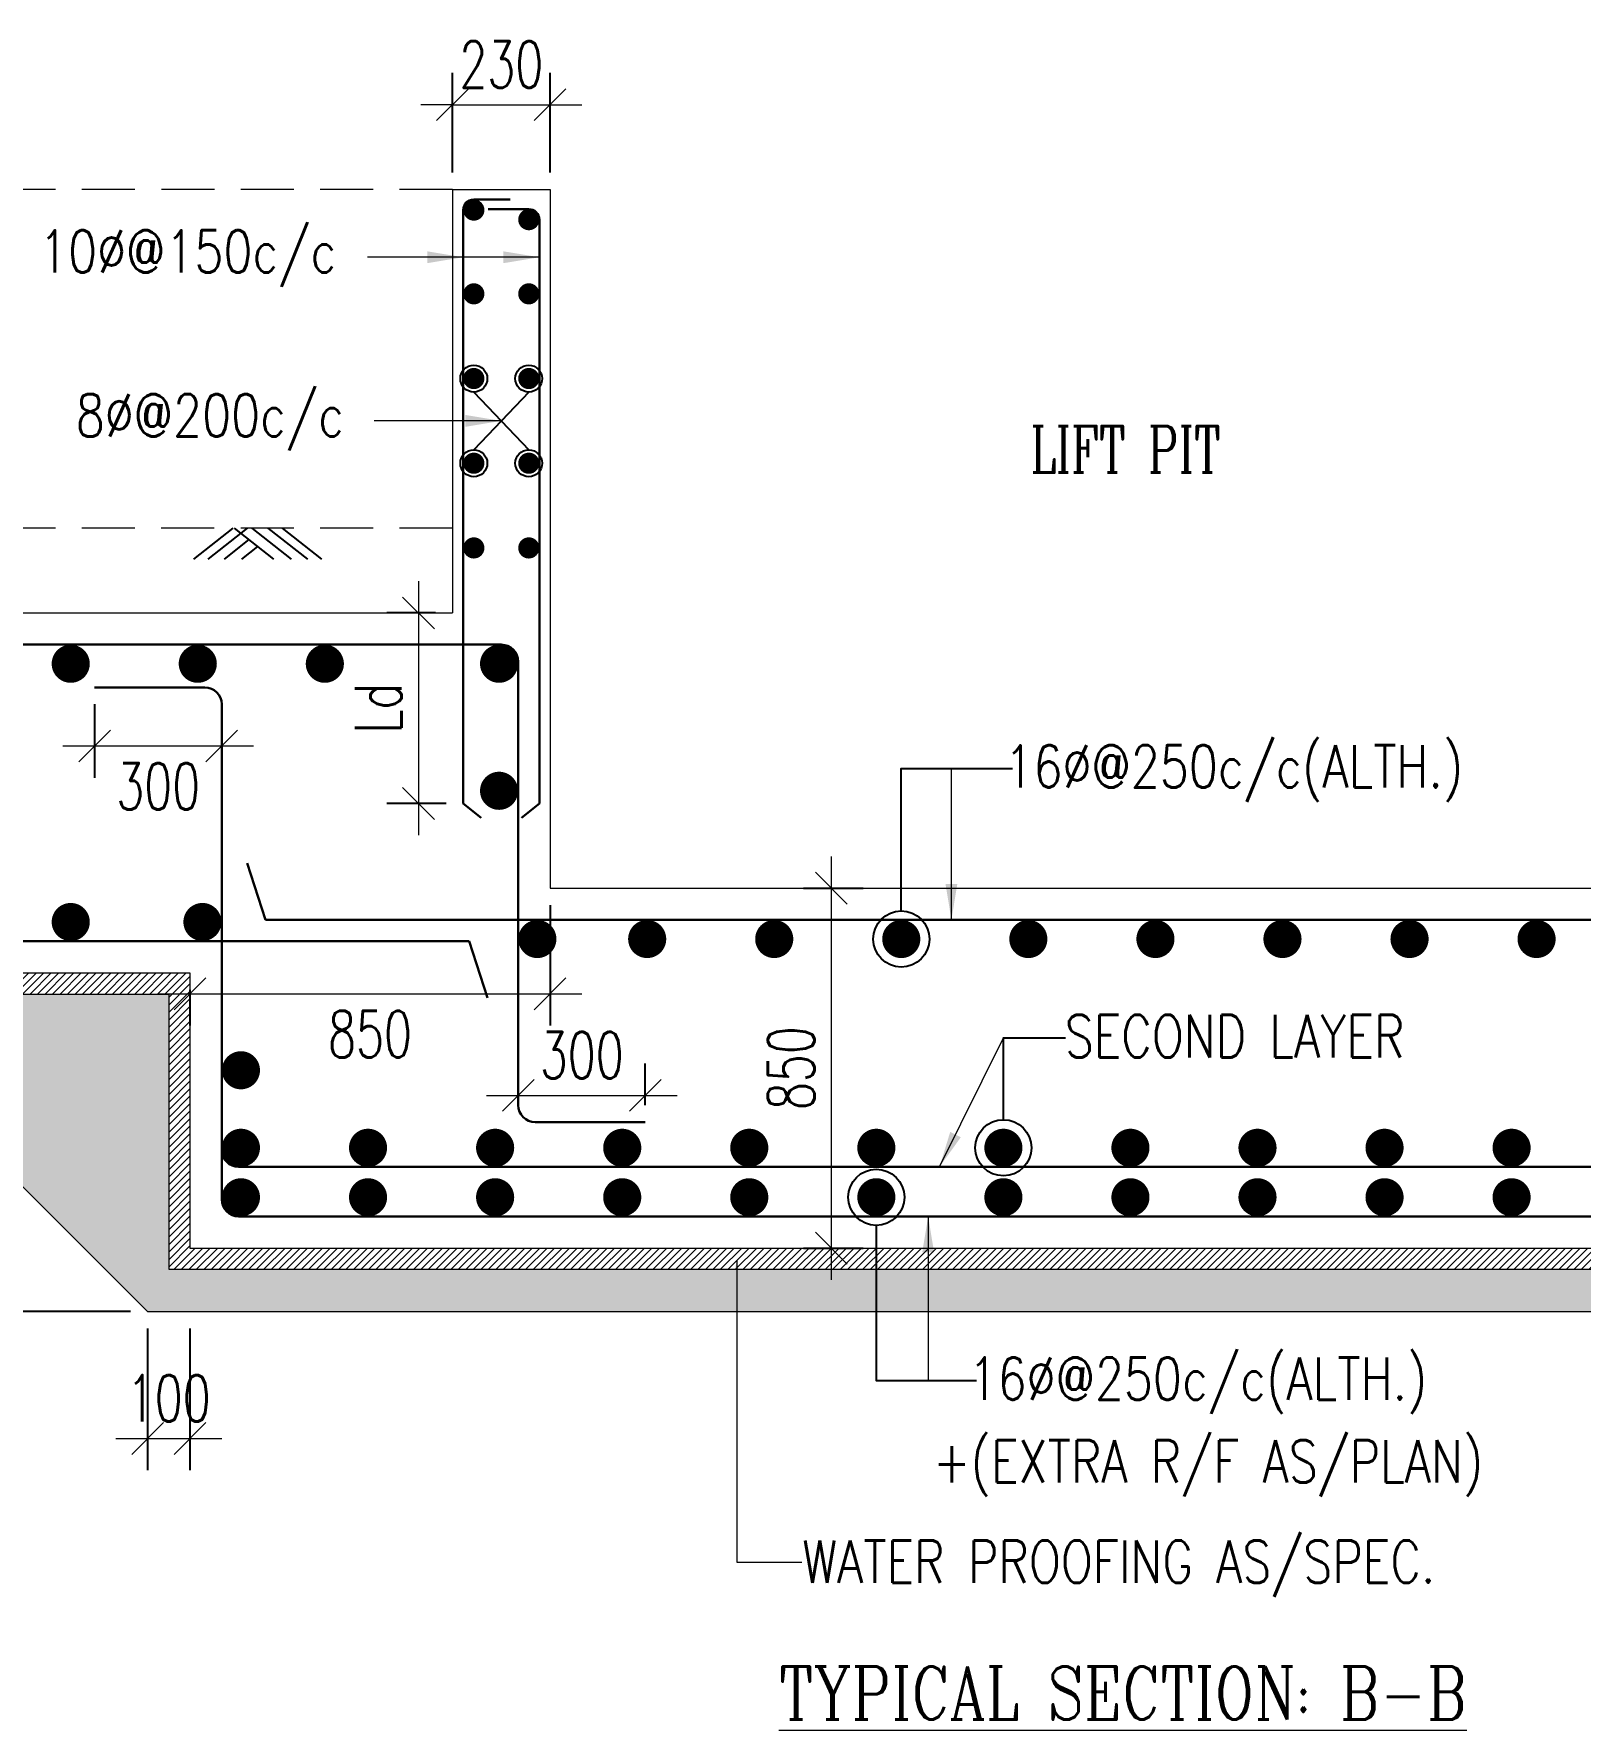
# Model space of a CAD drawing. Header units: millimetres. Extents: x 1123469 to 1883119, y -126924 to 196924.
# Drawn here: x 1375089 to 1378739, y 105421 to 109426 of the extents above; entities that cross this region are included whole.
import ezdxf

# ---------------------------------------------------------------- set-up
doc = ezdxf.new("R2010")
doc.units = ezdxf.units.MM
doc.header["$LTSCALE"] = 500
doc.header["$MEASUREMENT"] = 0
doc.header["$PDMODE"] = 34
doc.linetypes.add('HIDDEN', pattern=[0.375, 0.25, -0.125])
doc.layers.get('Defpoints').update_dxf_attribs({"lineweight": 0})
for name, color, linetype, lineweight in [('dim-M', 1, 'Continuous', 15), ('LINE', 7, 'Continuous', 13), ('Omx-Hatch', 252, 'Continuous', 5), ('Omx-P.C.C.', 252, 'Continuous', 5), ('ST REINF.', 4, 'Continuous', 30), ('T1', 1, 'Continuous', 15), ('TEXT', 7, 'Continuous', 13), ('TEXT2', 3, 'Continuous', 15)]:
    doc.layers.add(name, color=color, linetype=linetype, lineweight=lineweight)
for name, color, linetype in [('PILE', 1, 'Continuous'), ('reinf.', 4, 'Continuous'), ('sec', 31, 'Continuous')]:
    doc.layers.add(name, color=color, linetype=linetype)
doc.styles.add('2MM', font='romans.shx', dxfattribs={"width": 0.7})
doc.styles.add('BHTESHT$0$HSCC2', font='romanc.shx')
doc.styles.add('haider', font='romans.shx')
doc.styles.add('mh', font='romant.shx')
doc.dimstyles.new('HAIDER', dxfattribs={"dimtxt": 250, "dimasz": 200, "dimexe": 150, "dimexo": 150, "dimgap": 70, "dimtad": 1, "dimdec": 0, "dimzin": 0, "dimdsep": 46, "dimtxsty": 'mh', "dimblk": 'OBLIQUE', "dimcen": 100, "dimdle": 180, "dimclrd": 1, "dimclre": 1, "dimclrt": 3, "dimadec": 0, "dimazin": 0, "dimtfac": 1, "dimtdec": 0, "dimtix": 1, "dimtofl": 0, "dimtmove": 2, "dimatfit": 3, "dimfxl": 100, "dimtolj": 1, "dimtzin": 0, "dimlwd": -1, "dimarcsym": 1})
doc.dimstyles.new('RAJESH', dxfattribs={"dimtxt": 200, "dimasz": 180, "dimexe": 100, "dimexo": 250, "dimgap": 50, "dimtad": 2, "dimdec": 0, "dimzin": 1, "dimdsep": 46, "dimtxsty": '2MM', "dimblk": 'OBLIQUE', "dimcen": 0, "dimdle": 100, "dimclrd": 1, "dimclre": 1, "dimclrt": 3, "dimadec": 0, "dimazin": 0, "dimtfac": 1, "dimtdec": 0, "dimtix": 1, "dimtmove": 2, "dimatfit": 3, "dimfxl": 1, "dimtolj": 1, "dimlwd": -1, "dimarcsym": 0})

# ---------------------------------------------------------------- blocks, each defined once
blk = doc.blocks.new('_Oblique')
at = {"color": 0, "linetype": 'ByBlock', "lineweight": -2}
blk.add_line((-0.5, -0.5), (0.5, 0.5), dxfattribs=at)
blk = doc.blocks.new('*D558')
at = {"layer": 'Defpoints', "color": 0, "ltscale": 100, "transparency": 16777216}
for p in [(1376866, 107408.6), (1376971.6, 107408.6), (1376866, 106558.6)]:
    blk.add_point(p, dxfattribs=at)
at = {"layer": 'dim-M', "color": 1, "ltscale": 100, "transparency": 16777216}
blk.add_line((1376971.6, 106483.6), (1376971.6, 107483.6), dxfattribs=at)
at = {"layer": 'dim-M', "color": 1, "lineweight": -2, "ltscale": 100, "transparency": 16777216}
for p, q in [((1376906, 107408.6), (1377046.6, 107408.6)), ((1376906, 106558.6), (1377046.6, 106558.6))]:
    blk.add_line(p, q, dxfattribs=at)
at = {"layer": 'dim-M', "color": 1, "ltscale": 100, "transparency": 16777216, "xscale": 75, "yscale": 75, "zscale": 75}
for p, rotation in [((1376971.6, 107408.6), 90), ((1376971.6, 106558.6), 270)]:
    blk.add_blockref('_Oblique', p, dxfattribs=dict(at, rotation=rotation))
at = {"layer": 'dim-M', "color": 3, "ltscale": 100, "transparency": 16777216, "insert": (1376876.6, 106983.6), "char_height": 110, "attachment_point": 5, "rotation": 90, "style": '2MM'}
blk.add_mtext('\\A1;850', dxfattribs=at)
blk = doc.blocks.new('*D568')
at = {"layer": 'Defpoints', "color": 0, "ltscale": 100, "transparency": 16777216}
for p in [(1376307.2, 109258.6), (1376076.9, 109058.6), (1376307.2, 109058.6)]:
    blk.add_point(p, dxfattribs=at)
at = {"layer": 'dim-M', "color": 1, "lineweight": -2, "ltscale": 100, "transparency": 16777216}
for p, q in [((1376076.9, 109098.6), (1376076.9, 109333.6)), ((1376307.2, 109098.6), (1376307.2, 109333.6))]:
    blk.add_line(p, q, dxfattribs=at)
at = {"layer": 'dim-M', "color": 1, "ltscale": 100, "transparency": 16777216}
for p, q in [((1376076.9, 109258.6), (1376001.9, 109258.6)), ((1376076.9, 109258.6), (1376307.2, 109258.6)), ((1376307.2, 109258.6), (1376382.2, 109258.6))]:
    blk.add_line(p, q, dxfattribs=at)
at = {"layer": 'dim-M', "color": 1, "ltscale": 100, "transparency": 16777216, "xscale": 75, "yscale": 75, "zscale": 75}
blk.add_blockref('_Oblique', (1376076.9, 109258.6), dxfattribs=at)
at = {"layer": 'dim-M', "color": 1, "ltscale": 100, "transparency": 16777216, "xscale": 75, "yscale": 75, "zscale": 75, "rotation": 180}
blk.add_blockref('_Oblique', (1376307.2, 109258.6), dxfattribs=at)
at = {"layer": 'dim-M', "color": 3, "ltscale": 100, "transparency": 16777216, "insert": (1376192.1, 109353.6), "char_height": 110, "attachment_point": 5, "style": '2MM'}
blk.add_mtext('\\A1;230', dxfattribs=at)
blk = doc.blocks.new('*D569')
at = {"layer": 'Defpoints', "color": 0, "ltscale": 100, "transparency": 16777216}
for p in [(1376532.2, 106919.3), (1376232.2, 106896.2), (1376532.2, 106856.2)]:
    blk.add_point(p, dxfattribs=at)
at = {"layer": 'dim-M', "color": 1, "lineweight": -2, "ltscale": 100, "transparency": 16777216}
for p, q in [((1376232.2, 106936.2), (1376232.2, 106994.3)), ((1376532.2, 106896.2), (1376532.2, 106994.3))]:
    blk.add_line(p, q, dxfattribs=at)
at = {"layer": 'dim-M', "color": 1, "ltscale": 100, "transparency": 16777216}
blk.add_line((1376157.2, 106919.3), (1376607.2, 106919.3), dxfattribs=at)
at = {"layer": 'dim-M', "color": 1, "ltscale": 100, "transparency": 16777216, "xscale": 75, "yscale": 75, "zscale": 75, "rotation": 180}
blk.add_blockref('_Oblique', (1376232.2, 106919.3), dxfattribs=at)
at = {"layer": 'dim-M', "color": 1, "ltscale": 100, "transparency": 16777216, "xscale": 75, "yscale": 75, "zscale": 75}
blk.add_blockref('_Oblique', (1376532.2, 106919.3), dxfattribs=at)
at = {"layer": 'dim-M', "color": 3, "ltscale": 100, "transparency": 16777216, "insert": (1376382.2, 107014.3), "char_height": 110, "attachment_point": 5, "style": '2MM'}
blk.add_mtext('\\A1;300', dxfattribs=at)
blk = doc.blocks.new('*D559')
at = {"layer": 'Defpoints', "color": 0, "ltscale": 100, "transparency": 16777216}
for p in [(1375232, 107882.7), (1375532, 107842.7), (1375232, 107744.1)]:
    blk.add_point(p, dxfattribs=at)
at = {"layer": 'dim-M', "color": 1, "lineweight": -2, "ltscale": 100, "transparency": 16777216}
for p, q in [((1375232, 107842.7), (1375232, 107669.1)), ((1375532, 107802.7), (1375532, 107669.1))]:
    blk.add_line(p, q, dxfattribs=at)
at = {"layer": 'dim-M', "color": 1, "ltscale": 100, "transparency": 16777216}
blk.add_line((1375607, 107744.1), (1375157, 107744.1), dxfattribs=at)
at = {"layer": 'dim-M', "color": 1, "ltscale": 100, "transparency": 16777216, "xscale": 75, "yscale": 75, "zscale": 75, "rotation": 180}
blk.add_blockref('_Oblique', (1375232, 107744.1), dxfattribs=at)
at = {"layer": 'dim-M', "color": 1, "ltscale": 100, "transparency": 16777216, "xscale": 75, "yscale": 75, "zscale": 75}
blk.add_blockref('_Oblique', (1375532, 107744.1), dxfattribs=at)
at = {"layer": 'dim-M', "color": 3, "ltscale": 100, "transparency": 16777216, "insert": (1375382, 107649.1), "char_height": 110, "attachment_point": 5, "style": '2MM'}
blk.add_mtext('\\A1;300', dxfattribs=at)
blk = doc.blocks.new('*D570')
at = {"layer": 'Defpoints', "color": 0, "ltscale": 100, "transparency": 16777216}
for p in [(1376307.2, 107408.6), (1375457, 107208.6), (1376307.2, 107159)]:
    blk.add_point(p, dxfattribs=at)
at = {"layer": 'dim-M', "color": 1, "lineweight": -2, "ltscale": 100, "transparency": 16777216}
for p, q in [((1376307.2, 107368.6), (1376307.2, 107084)), ((1375457, 107168.6), (1375457, 107084))]:
    blk.add_line(p, q, dxfattribs=at)
at = {"layer": 'dim-M', "color": 1, "ltscale": 100, "transparency": 16777216}
blk.add_line((1375382, 107159), (1376382.2, 107159), dxfattribs=at)
at = {"layer": 'dim-M', "color": 1, "ltscale": 100, "transparency": 16777216, "xscale": 75, "yscale": 75, "zscale": 75, "rotation": 180}
blk.add_blockref('_Oblique', (1375457, 107159), dxfattribs=at)
at = {"layer": 'dim-M', "color": 1, "ltscale": 100, "transparency": 16777216, "xscale": 75, "yscale": 75, "zscale": 75}
blk.add_blockref('_Oblique', (1376307.2, 107159), dxfattribs=at)
at = {"layer": 'dim-M', "color": 3, "ltscale": 100, "transparency": 16777216, "insert": (1375882.1, 107064), "char_height": 110, "attachment_point": 5, "style": '2MM'}
blk.add_mtext('\\A1;850', dxfattribs=at)
blk = doc.blocks.new('*D571')
at = {"layer": 'Defpoints', "color": 0, "ltscale": 100, "transparency": 16777216}
for p in [(1376076.9, 108058.6, 0), (1375996.6, 107608.6), (1376102.2, 107608.6)]:
    blk.add_point(p, dxfattribs=at)
at = {"layer": 'dim-M', "color": 1, "ltscale": 100, "transparency": 16777216}
blk.add_line((1375996.6, 108133.6), (1375996.6, 107533.6), dxfattribs=at)
at = {"layer": 'dim-M', "color": 1, "lineweight": -2, "ltscale": 100, "transparency": 16777216}
for p, q in [((1376036.9, 108058.6), (1375921.6, 108058.6)), ((1376062.2, 107608.6), (1375921.6, 107608.6))]:
    blk.add_line(p, q, dxfattribs=at)
at = {"layer": 'dim-M', "color": 1, "ltscale": 100, "transparency": 16777216, "xscale": 75, "yscale": 75, "zscale": 75}
for p, rotation in [((1375996.6, 108058.6), 90), ((1375996.6, 107608.6), 270)]:
    blk.add_blockref('_Oblique', p, dxfattribs=dict(at, rotation=rotation))
at = {"layer": 'dim-M', "color": 3, "ltscale": 100, "transparency": 16777216, "insert": (1375901.6, 107833.6), "char_height": 110, "attachment_point": 5, "rotation": 90, "style": '2MM'}
blk.add_mtext('\\A1;Ld', dxfattribs=at)
blk = doc.blocks.new('*D572')
at = {"layer": 'Defpoints', "color": 0, "ltscale": 100, "transparency": 16777216}
for p in [(1374707, 107058.6), (1374950.3, 106643.4), (1375357, 106408.6), (1375357, 106408.6), (1380242.4, 106408.6)]:
    blk.add_point(p, dxfattribs=at)
at = {"layer": 'dim-M', "color": 1, "lineweight": -2, "ltscale": 100, "transparency": 16777216}
blk.add_line((1375317, 106408.6), (1374812.4, 106408.6), dxfattribs=at)
at = {"layer": 'dim-M', "color": 1, "ltscale": 100, "transparency": 16777216}
blk.add_arc((1375357, 106408.6), 469.5, 135, 180, dxfattribs=at)
at = {"layer": 'dim-M', "color": 1, "ltscale": 100, "transparency": 16777216, "xscale": 75, "yscale": 75, "zscale": 75}
for p, rotation in [((1375025, 106740.6), 45.00000000002981), ((1374887.4, 106408.6), 269.9999999999921)]:
    blk.add_blockref('_Oblique', p, dxfattribs=dict(at, rotation=rotation))
at = {"layer": 'dim-M', "color": 3, "ltscale": 100, "transparency": 16777216, "insert": (1374835.4, 106624.6), "char_height": 110, "attachment_point": 5, "rotation": 67.5, "style": '2MM'}
blk.add_mtext('\\A1;45°', dxfattribs=at)
blk = doc.blocks.new('*D706')
at = {"layer": 'Defpoints', "color": 0, "ltscale": 100, "transparency": 16777216}
for p in [(1375357, 106408.6), (1375457, 106408.6), (1375457, 106109)]:
    blk.add_point(p, dxfattribs=at)
at = {"layer": 'dim-M', "color": 1, "lineweight": -2, "ltscale": 100, "transparency": 16777216}
for p, q in [((1375357, 106368.6), (1375357, 106034)), ((1375457, 106368.6), (1375457, 106034))]:
    blk.add_line(p, q, dxfattribs=at)
at = {"layer": 'dim-M', "color": 1, "ltscale": 100, "transparency": 16777216}
blk.add_line((1375282, 106109), (1375532, 106109), dxfattribs=at)
at = {"layer": 'dim-M', "color": 1, "ltscale": 100, "transparency": 16777216, "xscale": 75, "yscale": 75, "zscale": 75, "rotation": 180}
blk.add_blockref('_Oblique', (1375357, 106109), dxfattribs=at)
at = {"layer": 'dim-M', "color": 1, "ltscale": 100, "transparency": 16777216, "xscale": 75, "yscale": 75, "zscale": 75}
blk.add_blockref('_Oblique', (1375457, 106109), dxfattribs=at)
at = {"layer": 'dim-M', "color": 3, "ltscale": 100, "transparency": 16777216, "insert": (1375407, 106204), "char_height": 110, "attachment_point": 5, "style": '2MM'}
blk.add_mtext('\\A1;100', dxfattribs=at)
blk = doc.blocks.new('GGGHGGG')
at = {"layer": 'PILE', "color": 6}
for p, q in [((5273977.4, 4334437.5), (5273884.4, 4334364.7)), ((5274011, 4334437.5), (5273917.9, 4334364.7)), ((5274049.4, 4334437.5), (5273956.3, 4334364.7)), ((5274090.6, 4334437.5), (5273997.6, 4334364.7)), ((5274060.1, 4334437.5), (5274153.2, 4334364.7)), ((5274093.7, 4334437.5), (5274186.7, 4334364.7)), ((5274056.2, 4334410.6), (5274114.8, 4334364.7)), ((5274035.5, 4334394.4), (5274073.5, 4334364.7))]:
    blk.add_line(p, q, dxfattribs=at)

msp = doc.modelspace()

# ---------------------------------------------------------------- hatches: boundary and pattern name
at = {"layer": 'Omx-Hatch'}
h = msp.add_hatch(dxfattribs=at)
h.set_pattern_fill('ANSI31', color=256, scale=100, style=0)
h.set_pattern_definition([(45, (-14406.481, 3210.266), (-8.83883476, 8.83883476), [])])
h.paths.add_polyline_path([(1377077.6, 106558.6), (1377077.6, 106508.6), (1380192.4, 106508.6), (1380192.4, 107158.6), (1381835.6, 107158.6), (1381835.6, 107208.6), (1380142.4, 107208.6), (1380142.4, 106558.6)])
h.paths.add_polyline_path([(1377077.6, 106508.6), (1377077.6, 106558.6), (1375457, 106558.6), (1375457, 107208.6), (1373763.8, 107208.6), (1373763.8, 107158.6), (1375407, 107158.6), (1375407, 106508.6)])
at = {"layer": 'Omx-P.C.C.', "linetype": 'Continuous', "lineweight": -2}
h = msp.add_hatch(dxfattribs=at)
h.set_pattern_fill('AR-CONC', color=1, scale=20, style=0)
h.set_pattern_definition([(50, (-14406.48, 3210.27), (143.452037, -12.550427), [15, -165]), (355, (-14406.48, 3210.27), (-27.750267, 150.438427), [12, -132]), (100.451444, (-14394.53, 3209.22), (115.70177, 137.887998), [12.748038, -140.228422]), (46.1842, (-14406.48, 3250.27), (213.448266, -33.103856), [22.5, -247.5]), (96.635635, (-14388.7, 3247.5), (186.93239, 194.82372), [19.12207, -210.342752]), (351.184164, (-14406.48, 3250.27), (186.93239, 194.82372), [18, -198]), (21, (-14386.48, 3240.27), (119.38141, -80.523778), [15, -165]), (326, (-14386.48, 3240.27), (48.663066, 145.030009), [12, -132]), (71.451445, (-14376.53, 3233.56), (168.044475, 64.50623), [12.748038, -140.228422]), (37.5, (-14406.48, 3210.266), (2.431971, 66.5787708), [0, -130.4, 0, -134, 0, -132.5]), (7.5, (-14406.48, 3210.266), (52.6139075, 78.8823424), [0, -76.4, 0, -127.4, 0, -50.5]), (327.5, (-14451.08, 3210.266), (106.7644872, -4.5109743), [0, -50, 0, -156, 0, -207]), (317.5, (-14471.08, 3210.27), (116.637234, 20.0209965), [0, -65, 0, -103.6, 0, -147])])
h.paths.add_polyline_path([(1375357, 106408.6), (1377077.6, 106408.6), (1377077.6, 106508.6), (1375407, 106508.6), (1375407, 107158.6), (1373763.8, 107158.6), (1373763.8, 107058.6), (1374707, 107058.6)])
h.paths.add_polyline_path([(1380192.4, 106508.6), (1377077.6, 106508.6), (1377077.6, 106408.6), (1380242.4, 106408.6), (1380892.4, 107058.6), (1381835.6, 107058.6), (1381835.6, 107158.6), (1380192.4, 107158.6)])

# ---------------------------------------------------------------- linework, layer by layer
at = {"layer": 'LINE', "color": 6, "linetype": 'Continuous', "lineweight": -2}
for p, q in [((1376257.1, 108580.2, 0), (1376127.3, 108443.8, 0)), ((1376127.3, 108580.2, 0), (1376257.1, 108443.8, 0))]:
    msp.add_line(p, q, dxfattribs=at)
at = {"layer": 'LINE', "color": 1, "linetype": 'Continuous', "lineweight": -2}
for points in [[(1377136.7, 107354.8), (1377136.7, 107691.2), (1377398.9, 107691.2)], [(1377377.6, 106861.8), (1377377.6, 107055.5), (1377524, 107055.5)], [(1377077.6, 106612.4), (1377077.6, 106245.8), (1377314, 106245.8)]]:
    msp.add_lwpolyline(points, dxfattribs=at)
at = {"layer": 'LINE', "color": 6, "linetype": 'Continuous', "lineweight": -2}
for centre in [(1376127.3, 108612, 0), (1376257.1, 108612, 0), (1376127.3, 108412, 0), (1376257.1, 108412, 0)]:
    msp.add_circle(centre, 31.8, dxfattribs=at)
at = {"layer": 'LINE', "color": 1, "linetype": 'Continuous', "lineweight": -2}
for centre in [(1377136.7, 107288.5), (1377377.6, 106795.5), (1377077.6, 106678.7)]:
    msp.add_circle(centre, 66.3, dxfattribs=at)
at = {"layer": 'reinf.', "color": 1, "ltscale": 10, "const_width": 25, "elevation": 0}
for points in [[(1376114.8, 109009.8, 1), (1376139.8, 109009.8, 1)], [(1376269.6, 108987.2, -1), (1376244.6, 108987.2, -1)], [(1376114.8, 108812, 1), (1376139.8, 108812, 1)], [(1376269.6, 108812, -1), (1376244.6, 108812, -1)], [(1376114.8, 108612, 1), (1376139.8, 108612, 1)], [(1376269.6, 108612, -1), (1376244.6, 108612, -1)], [(1376114.8, 108412, 1), (1376139.8, 108412, 1)], [(1376269.6, 108412, -1), (1376244.6, 108412, -1)], [(1376114.8, 108212, 1), (1376139.8, 108212, 1)], [(1376269.6, 108212, -1), (1376244.6, 108212, -1)]]:
    msp.add_lwpolyline(points, format="xyb", close=True, dxfattribs=at)
at = {"layer": 'sec', "color": 6, "linetype": 'HIDDEN', "lineweight": 5}
for p, q in [((1376077.1, 109058.6), (1373414.7, 109058.6)), ((1376076.9, 108258.6), (1373382.1, 108258.6))]:
    msp.add_line(p, q, dxfattribs=at)
at = {"layer": 'sec', "color": 3, "linetype": 'ByBlock', "lineweight": 5}
for p, q in [((1376076.9, 109058.6), (1376076.9, 108058.6)), ((1376076.9, 109058.6), (1376307.2, 109058.6)), ((1376307.2, 109058.6), (1376307.2, 107408.6)), ((1373763.8, 108058.6, 0), (1376076.9, 108058.6, 0)), ((1376307.2, 107408.6), (1379292.2, 107408.6)), ((1373763.8, 107208.6), (1375457, 107208.6)), ((1375457, 107208.6), (1375457, 106558.6)), ((1373763.8, 107158.6), (1375407, 107158.6)), ((1375407, 107158.6), (1375407, 106508.6)), ((1375357, 106408.6), (1374707, 107058.6)), ((1375457, 106558.6), (1380142.4, 106558.6)), ((1375407, 106508.6), (1380192.4, 106508.6)), ((1375357, 106408.6), (1380242.4, 106408.6))]:
    msp.add_line(p, q, dxfattribs=at)
at = {"layer": 'ST REINF.', "color": 1}
for p, q in [((1376127.2, 109034.7), (1376213.1, 109034.7)), ((1376161.5, 109012), (1376257.2, 109012)), ((1376102.2, 107608.6), (1376144.8, 107574.9)), ((1376282.2, 107608.6), (1376239.6, 107574.9))]:
    msp.add_line(p, q, dxfattribs=at)
at = {"layer": 'ST REINF.', "color": 1, "extrusion": (-1.36337e-06, -3.53768e-07, 1)}
msp.add_line((1376102.2, 109009.7), (1376102.2, 107608.6), dxfattribs=at)
at = {"layer": 'ST REINF.', "color": 1, "extrusion": (1.36337e-06, -3.53768e-07, 1)}
msp.add_line((1376282.2, 108987), (1376282.2, 107608.6), dxfattribs=at)
at = {"layer": 'ST REINF.'}
for p, q in [((1373763.8, 107983.6), (1376192.2, 107983.6)), ((1376232.2, 107943.6), (1376232.2, 106896.2)), ((1375232, 107882.7), (1375492, 107882.7)), ((1375532, 107842.7), (1375532, 106673.5)), ((1375635.7, 107333.6), (1375592.2, 107467.5)), ((1375635.7, 107333.6), (1379963.7, 107333.6)), ((1373763.8, 107283.6), (1376116.1, 107283.6)), ((1376116.1, 107283.6), (1376159.7, 107149.7)), ((1376272.2, 106856.2), (1376532.2, 106856.2)), ((1375572, 106750.4), (1380027.4, 106750.4)), ((1375572, 106633.6), (1380027.4, 106633.6))]:
    msp.add_line(p, q, dxfattribs=at)
at = {"layer": 'ST REINF.', "const_width": 45}
for points in [[(1375153, 107938.5, 1), (1375198, 107938.5, 1)], [(1375453, 107938.5, 1), (1375498, 107938.5, 1)], [(1375753, 107938.5, 1), (1375798, 107938.5, 1)], [(1376164.4, 107938.5, 1), (1376209.4, 107938.5, 1)], [(1376164.4, 107638.5, 1), (1376209.4, 107638.5, 1)], [(1375153, 107328.7, -1), (1375198, 107328.7, -1)], [(1375464, 107328.7, -1), (1375509, 107328.7, -1)], [(1376254.8, 107288.5, 1), (1376299.8, 107288.5, 1)], [(1376514.1, 107288.5, 1), (1376559.1, 107288.5, 1)], [(1376814.1, 107288.5, 1), (1376859.1, 107288.5, 1)], [(1377114.1, 107288.5, 1), (1377159.1, 107288.5, 1)], [(1377414.1, 107288.5, 1), (1377459.1, 107288.5, 1)], [(1377714.2, 107288.5, 1), (1377759.2, 107288.5, 1)], [(1378014.2, 107288.5, 1), (1378059.2, 107288.5, 1)], [(1378314.2, 107288.5, 1), (1378359.2, 107288.5, 1)], [(1378614.2, 107288.5, 1), (1378659.2, 107288.5, 1)], [(1375554.9, 106978.6, -1), (1375599.9, 106978.6, -1)], [(1375554.9, 106795.5, -1), (1375599.9, 106795.5, -1)], [(1375855, 106795.5, -1), (1375900, 106795.5, -1)], [(1376155.1, 106795.5, -1), (1376200.1, 106795.5, -1)], [(1376455.2, 106795.5, -1), (1376500.2, 106795.5, -1)], [(1376755.2, 106795.5, -1), (1376800.2, 106795.5, -1)], [(1377055.2, 106795.5, -1), (1377100.2, 106795.5, -1)], [(1377355.2, 106795.5, -1), (1377400.2, 106795.5, -1)], [(1377655.2, 106795.5, -1), (1377700.2, 106795.5, -1)], [(1377955.2, 106795.5, -1), (1378000.2, 106795.5, -1)], [(1378255.2, 106795.5, -1), (1378300.2, 106795.5, -1)], [(1378555.2, 106795.5, -1), (1378600.2, 106795.5, -1)], [(1375554.9, 106678.6, -1), (1375599.9, 106678.6, -1)], [(1375855, 106678.6, -1), (1375900, 106678.6, -1)], [(1376155.1, 106678.7, -1), (1376200.1, 106678.7, -1)], [(1376455.2, 106678.7, -1), (1376500.2, 106678.7, -1)], [(1376755.2, 106678.7, -1), (1376800.2, 106678.7, -1)], [(1377055.2, 106678.7, -1), (1377100.2, 106678.7, -1)], [(1377355.2, 106678.7, -1), (1377400.2, 106678.7, -1)], [(1377655.2, 106678.7, -1), (1377700.2, 106678.7, -1)], [(1377955.2, 106678.7, -1), (1378000.2, 106678.7, -1)], [(1378255.2, 106678.7, -1), (1378300.2, 106678.7, -1)], [(1378555.2, 106678.7, -1), (1378600.2, 106678.7, -1)]]:
    msp.add_lwpolyline(points, format="xyb", close=True, dxfattribs=at)
at = {"layer": 'ST REINF.', "color": 1}
for centre, start, end in [((1376127.2, 109009.7), 90, 180), ((1376257.2, 108987), 0, 90)]:
    msp.add_arc(centre, 25, start, end, dxfattribs=at)
at = {"layer": 'ST REINF.'}
for centre, start, end in [((1376192.2, 107943.6), 0, 90), ((1375492, 107842.7), 0, 90), ((1376272.2, 106896.2), 180, 270), ((1375572, 106790.4), 180, 270), ((1375572, 106673.6), 180, 270)]:
    msp.add_arc(centre, 40, start, end, dxfattribs=at)

# ---------------------------------------------------------------- block references
at = {"layer": 'PILE', "xscale": -1}
msp.add_blockref('GGGHGGG', (6649652.2, -4226179), dxfattribs=at)

# ---------------------------------------------------------------- texts
at = {"layer": 'TEXT', "color": 3, "ltscale": 0.5, "style": 'haider', "width": 0.8}
for s, p in [('10%%C@150c/c', (1375100.5, 108862, -25056798.6)), ('8%%C@200c/c', (1375187.2, 108475.2, -25056798.6)), ('16%%C@250c/c(ALTH.)', (1377380.2, 107646, -25056794.8)), ('SECOND LAYER', (1377522.4, 107009.1, -25056794.8)), ('16%%C@250c/c(ALTH.)', (1377295.4, 106200.6, -25056794.8)), ('+(EXTRA R/F AS/PLAN)', (1377211.4, 106005.1, -3.9)), ('WATER PROOFING AS/SPEC.', (1376903, 105768.5, -207618.7))]:
    msp.add_text(s, height=100, dxfattribs=at).set_placement(p)
at = {"layer": 'TEXT2', "color": 2, "lineweight": 15, "style": 'BHTESHT$0$HSCC2', "width": 0.7}
msp.add_text('LIFT PIT', height=110, dxfattribs=at).set_placement((1377441.8, 108389.9, 25268787.8))
at = {"layer": 'TEXT2', "style": 'BHTESHT$0$HSCC2', "width": 0.8}
msp.add_text('%%UTYPICAL SECTION: B-B', height=125, dxfattribs=at).set_placement((1376847.6, 105445.5, 23049222.5))

# ---------------------------------------------------------------- dimensions: what is measured, and where the dimension line sits
at = {"layer": 'dim-M', "ltscale": 100}
for base, p1, p2, picture, middle in [((1376307.2, 109258.6), (1376076.9, 109058.6), (1376307.2, 109058.6), '*D568', (1376192.1, 109353.6)), ((1375232, 107744.1), (1375532, 107842.7), (1375232, 107882.7), '*D559', (1375382, 107649.1)), ((1376307.2, 107159), (1375457, 107208.6), (1376307.2, 107408.6), '*D570', (1375882.1, 107064)), ((1376532.2, 106919.3), (1376232.2, 106896.2), (1376532.2, 106856.2), '*D569', (1376382.2, 107014.3))]:
    dim = msp.add_linear_dim(base=base, p1=p1, p2=p2, dimstyle='RAJESH', override={"dimtxt": 110, "dimasz": 75, "dimexe": 75, "dimexo": 40, "dimgap": 40, "dimdle": 75, "dimtmove": 1}, dxfattribs=at)
    dim.commit()
    dim.dimension.update_dxf_attribs({"geometry": picture, "text_midpoint": middle})
dim = msp.add_linear_dim(base=(1375996.6, 107608.6), p1=(1376076.9, 108058.6, 0), p2=(1376102.2, 107608.6), angle=90, text='Ld', dimstyle='RAJESH', override={"dimtxt": 110, "dimasz": 75, "dimexe": 75, "dimexo": 40, "dimgap": 40, "dimdle": 75, "dimtmove": 1}, dxfattribs=at)
dim.commit()
dim.dimension.update_dxf_attribs({"geometry": '*D571', "text_midpoint": (1375901.6, 107833.6)})
dim = msp.add_linear_dim(base=(1376971.6, 107408.6), p1=(1376866, 106558.6), p2=(1376866, 107408.6), angle=90, dimstyle='RAJESH', override={"dimtxt": 110, "dimasz": 75, "dimexe": 75, "dimexo": 40, "dimgap": 40, "dimdle": 75, "dimtmove": 1}, dxfattribs=at)
dim.commit()
dim.dimension.update_dxf_attribs({"geometry": '*D558', "text_midpoint": (1376971.6, 106983.6), "dimtype": 160})
dim = msp.add_angular_dim_2l(base=(1374950.3, 106643.4), line1=((1375357, 106408.6), (1380242.4, 106408.6)), line2=((1375357, 106408.6), (1374707, 107058.6)), dimstyle='RAJESH', override={"dimtxt": 110, "dimasz": 75, "dimexe": 75, "dimexo": 40, "dimgap": 40, "dimdle": 75, "dimtmove": 1}, dxfattribs=at)
dim.commit()
dim.dimension.update_dxf_attribs({"geometry": '*D572', "text_midpoint": (1374835.4, 106624.6)})
dim = msp.add_linear_dim(base=(1375457, 106109), p1=(1375357, 106408.6), p2=(1375457, 106408.6), dimstyle='RAJESH', override={"dimtxt": 110, "dimasz": 75, "dimexe": 75, "dimexo": 40, "dimgap": 40, "dimdle": 75, "dimtmove": 1}, dxfattribs=at)
dim.commit()
dim.dimension.update_dxf_attribs({"geometry": '*D706', "text_midpoint": (1375407, 106109), "dimtype": 160})

# ---------------------------------------------------------------- leaders
at = {"layer": 'T1'}
for points, override in [([(1376282.2, 108898.4), (1375876.6, 108898.4)], {"dimasz": 85, "dimtad": 0}), ([(1376102.2, 108898.4), (1375876.6, 108898.4)], {"dimasz": 85, "dimtad": 0}), ([(1376192.2, 108512, 0), (1375891.7, 108512, 0)], {"dimasz": 85, "dimtad": 0}), ([(1377255, 107333.8), (1377255, 107691.2), (1377398.9, 107691.2)], {"dimasz": 85, "dimtad": 0}), ([(1377227, 106750.4), (1377377.6, 107055.5), (1377524, 107055.5)], {"dimasz": 85, "dimtad": 0}), ([(1377200.1, 106633.6), (1377200.1, 106245.8), (1377314, 106245.8)], {"dimasz": 85, "dimtad": 0}), ([(1376748, 106530.4), (1376748, 105817.3), (1376901.6, 105817.3)], {"dimasz": 75, "dimtad": 0})]:
    msp.add_leader(points, dimstyle='HAIDER', override=override, dxfattribs=at)

doc.saveas('drawing.dxf')
